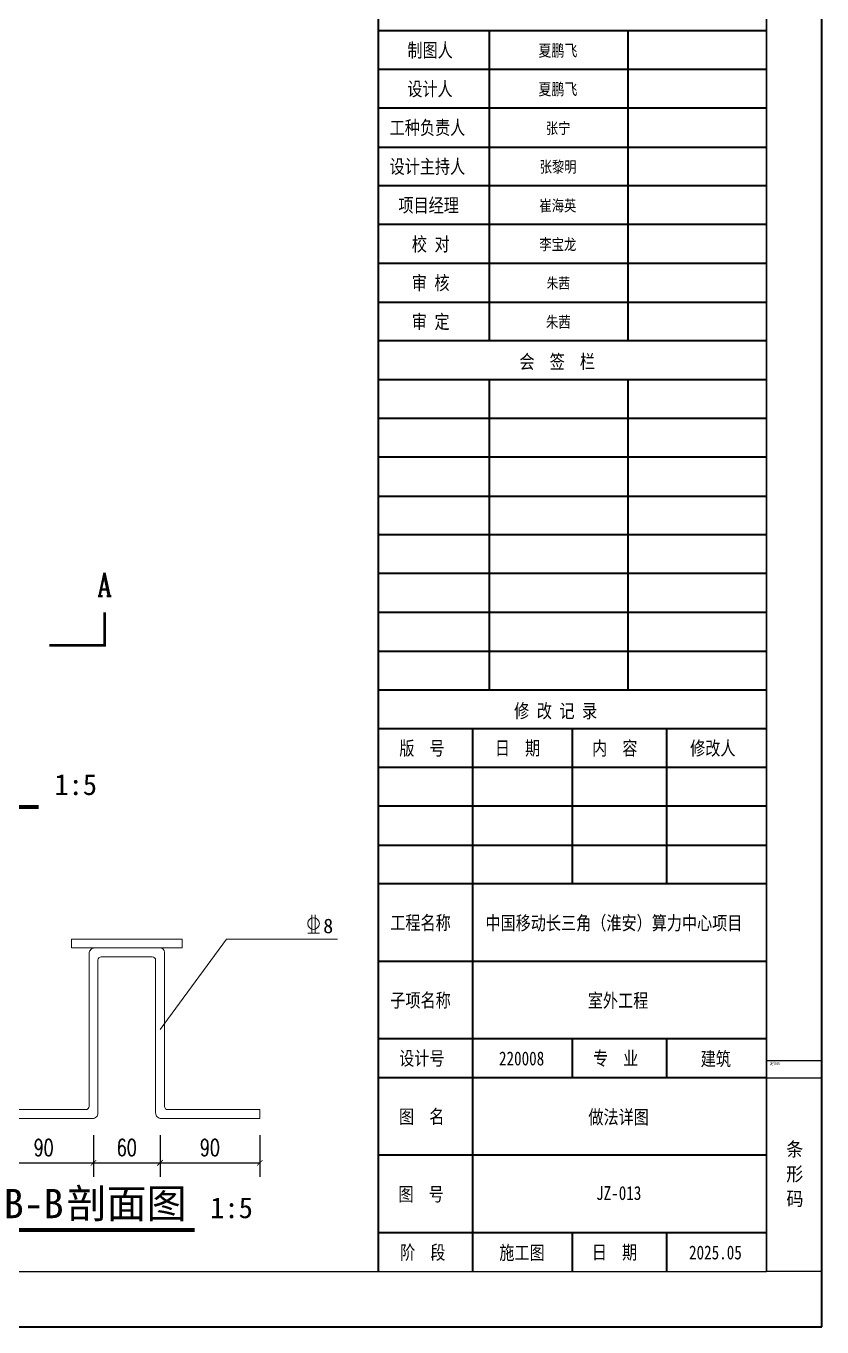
# Model space of a CAD drawing. Header units: millimetres. Extents: x 0 to 16820, y -11520 to 11880.
# Drawn here: x 13948 to 16820, y 0 to 4697 of the extents above; entities that cross this region are included whole.
import ezdxf
from ezdxf.enums import TextEntityAlignment as Align

# ---------------------------------------------------------------- set-up
doc = ezdxf.new("R2010")
doc.units = ezdxf.units.MM
doc.header["$LTSCALE"] = 1000
doc.layers.add('0-LA-连接件', color=6, linetype='Continuous', lineweight=9)
doc.layers.add('DIM_LEAD', color=3, linetype='Continuous', lineweight=13)
for name, color, linetype in [('DIM_SYMB', 3, 'Continuous'), ('PUB_DIM', 3, 'Continuous'), ('图框层', 7, 'Continuous')]:
    doc.layers.add(name, color=color, linetype=linetype)
doc.styles.add('_TCH_DIM_T3', font='SIMPLEX', dxfattribs={"width": 0.705882, "bigfont": 'GBCBIG'})
doc.styles.add('_TCH_LABEL', font='COMPLEX', dxfattribs={"bigfont": 'GBCBIG'})
doc.styles.add('MtXpl_', font='')
doc.styles.get("Standard").update_dxf_attribs({"font": ''})
doc.styles.add('宋体', font='', dxfattribs={"width": 0.8})
doc.styles.get('MtXpl_').set_extended_font_data('SimSun')
doc.styles.get('Standard').set_extended_font_data('SimSun')
doc.styles.get('宋体').set_extended_font_data('SimSun')
doc.dimstyles.new('_TCH_ARCH&&5', dxfattribs={"dimtxt": 14.875, "dimasz": 5, "dimexe": 12.5, "dimexo": 15, "dimgap": 6.3125, "dimtad": 1, "dimdec": 0, "dimzin": 0, "dimdsep": 46, "dimtxsty": '_TCH_DIM_T3', "dimblk": 'ARCHTICK', "dimcen": 0.09, "dimclrt": 7, "dimazin": 2, "dimtfac": 1, "dimtdec": 0, "dimtix": 1, "dimtmove": 2, "dimatfit": 3, "dimfxl": 20, "dimtolj": 1, "dimtzin": 0, "dimarcsym": 0})

# ---------------------------------------------------------------- blocks, each defined once
blk = doc.blocks.new('JYHT-FRAME_NORMAL-7c40bc6b8ebf42d483e23fe8ae0242e0')
at = {"layer": '图框层', "color": 4, "lineweight": 35}
for p, q in [((841, 0), (841, 594)), ((0, 0), (841, 0))]:
    blk.add_line(p, q, dxfattribs=at)
at = {"layer": '图框层', "lineweight": 35}
for p, q in [((761, 10), (761, 584)), ((831, 234), (761, 234)), ((781, 206), (781, 234)), ((806, 206), (806, 234)), ((831, 227), (761, 227)), ((831, 220), (761, 220)), ((761, 213), (831, 213)), ((831, 206), (761, 206)), ((781, 178), (781, 206)), ((806, 178), (806, 206)), ((831, 199), (761, 199)), ((831, 192), (761, 192)), ((761, 185), (831, 185)), ((781, 143), (781, 171)), ((806, 143), (806, 171)), ((831, 164), (761, 164)), ((831, 157), (761, 157)), ((761, 150), (831, 150)), ((831, 143), (761, 143)), ((781, 115), (781, 143)), ((806, 115), (806, 143)), ((831, 136), (761, 136)), ((831, 129), (761, 129)), ((761, 122), (831, 122)), ((831, 80), (761, 80))]:
    blk.add_line(p, q, dxfattribs=at)
at = {"layer": '图框层', "color": 0, "linetype": 'Continuous'}
for p, q in [((831, 10), (831, 584)), ((25, 10), (831, 10))]:
    blk.add_line(p, q, dxfattribs=at)
at = {"layer": '图框层', "color": 0}
blk.add_line((831, 584), (831, 10), dxfattribs=at)
at = {"layer": '图框层', "lineweight": 0}
for p, q in [((781, 234), (781, 206)), ((806, 178), (806, 217.98)), ((781, 206), (781, 178)), ((781, 171), (781, 143)), ((781, 143), (781, 115)), ((831, 10), (831, 45)), ((831, 10), (761, 10)), ((831, 10), (839, 10))]:
    blk.add_line(p, q, dxfattribs=at)
at = {"layer": '图框层', "color": 7, "lineweight": 0}
for p, q in [((831, 213), (831, 178)), ((831, 213), (831, 178)), ((831, 171), (831, 178)), ((831, 171), (831, 143)), ((831, 115), (831, 143)), ((831, 80), (831, 115)), ((831, 45), (831, 80)), ((831, 52), (761, 52)), ((761, 52), (796, 52)), ((831, 52), (761, 52)), ((831, 52), (761, 52)), ((831, 52), (761, 52)), ((831, 45), (831, 10)), ((831, 45), (831, 10)), ((831, 31), (761, 31)), ((831, 17), (761, 17)), ((796, 10), (796, 17)), ((831, 10), (761, 10)), ((761, 10), (831, 10)), ((831, 10), (761, 10)), ((761, 10), (831, 10)), ((778.5, 10), (796, 10)), ((778.5, 10), (796, 10))]:
    blk.add_line(p, q, dxfattribs=at)
at = {"layer": '图框层'}
for p, q in [((806, 185), (806, 192)), ((831, 66), (831, 80)), ((831, 52), (831, 66)), ((841, 48.02), (831, 48.02)), ((831, 48.02), (831, 45)), ((841, 45), (841, 48.02)), ((831, 31), (831, 45)), ((831, 45), (841, 45)), ((831, 10), (831, 45)), ((831, 45), (841, 45)), ((841, 45), (841, 10)), ((831, 17), (831, 31)), ((831, 17), (831, 31)), ((813, 17), (813, 17)), ((831, 10), (831, 17)), ((841, 10), (831, 10)), ((835.47, 10), (835.47, 10)), ((837.91, 10), (837.91, 10))]:
    blk.add_line(p, q, dxfattribs=at)
at = {"layer": '图框层', "color": 7, "lineweight": 35}
for p, q in [((831, 178), (761, 178)), ((831, 171), (761, 171)), ((761, 115), (831, 115)), ((831, 108), (761, 108)), ((778, 80), (778, 108)), ((796, 80), (796, 108)), ((813, 80), (813, 108)), ((831, 101), (761, 101)), ((831, 94), (761, 94)), ((761, 87), (831, 87)), ((778, 45), (778, 80)), ((831, 66), (761, 66)), ((831, 52), (761, 52)), ((796, 45), (796, 52)), ((813, 45), (813, 52)), ((831, 45), (761, 45)), ((778, 10), (778, 45)), ((831, 31), (761, 31)), ((831, 17), (761, 17)), ((796, 10), (796, 17)), ((813, 10), (813, 17))]:
    blk.add_line(p, q, dxfattribs=at)
at = {"layer": '图框层', "color": 7, "linetype": 'Continuous'}
for p, q in [((831, 45), (761, 45)), ((761, 45), (796, 45)), ((831, 45), (761, 45)), ((761, 45), (796, 45)), ((776, 10), (791, 10)), ((776, 10), (791, 10))]:
    blk.add_line(p, q, dxfattribs=at)
at = {"style": '宋体'}
blk.add_attdef('公章', text='', height=2.5, dxfattribs=at).set_placement((795.74, 211.72), align=Align.MIDDLE_CENTER)
at = {"layer": '图框层'}
for s, height, style, width, p in [('制图人', 2.5, '宋体', 0.8, (766.2, 229.22)), ('设计人', 2.5, '宋体', 0.8, (766.18, 222.23)), ('工种负责人', 2.5, '宋体', 0.8, (762.99, 215.25)), ('设计主持人', 2.5, '宋体', 0.8, (762.98, 208.23)), ('项目经理', 2.5, '宋体', 0.8, (764.57, 201.24)), ('校 对', 2.5, '宋体', 0.8, (767, 194.22)), ('审 核', 2.5, '宋体', 0.8, (766.98, 187.22)), ('审 定', 2.5, '宋体', 0.8, (766.99, 180.22)), ('定位45', 0.5, '宋体', 0.8, (831.61, 47.3)), ('条', 2.5, 'MtXpl_', 0.9, (834.56, 30.84)), ('形', 2.5, 'MtXpl_', 0.9, (834.54, 26.37)), ('码', 2.5, 'MtXpl_', 0.9, (834.6, 21.9))]:
    blk.add_text(s, height=height, dxfattribs=dict(at, style=style, width=width)).set_placement(p)
at = {"layer": '图框层', "color": 7, "style": '宋体', "width": 0.8}
for s, p in [('会  签  栏', (786.41, 173)), ('修 改 记 录', (785.45, 109.96)), ('版  号', (764.73, 103.22)), ('日  期', (781.97, 103.24)), ('内  容', (799.52, 103.22)), ('修改人', (817.21, 103.22)), ('工程名称', (763.1, 71.72)), ('子项名称', (763.11, 57.72)), ('设计号', (764.71, 47.24)), ('专  业', (799.69, 47.24)), ('图  名', (764.69, 36.72)), ('图  号', (764.58, 22.73)), ('阶  段', (764.88, 12.21)), ('日  期', (799.47, 12.24))]:
    blk.add_text(s, height=2.5, dxfattribs=at).set_placement(p)
at = {"layer": '图框层', "style": '宋体', "width": 0.8}
for tag, height, p in [('合作设计单位', 3, (796, 528)), ('节能章', 2.5, (795.74, 103.14))]:
    blk.add_attdef(tag, text='', height=height, dxfattribs=at).set_placement(p, align=Align.MIDDLE_CENTER)
at = {"layer": '图框层', "style": '宋体'}
for tag, p in [('接口确认章', (794.47, 491.41)), ('竣工图章', (794.47, 491.41)), ('造价咨询章', (795.43, 445.09)), ('出图章', (795.43, 445.09)), ('提交图纸章', (788.66, 395.82)), ('报审章', (788.66, 394.32)), ('规划报审章', (788.66, 338.77)), ('制图人', (793.5, 230.46)), ('设计人', (793.5, 223.48)), ('专业负责人', (793.5, 216.44)), ('设计主持人', (793.5, 209.46)), ('项目经理', (793.5, 202.45)), ('校对', (793.5, 195.46)), ('审核', (793.5, 188.46)), ('审定', (793.5, 181.44)), ('工程名称', (804.5, 72.96)), ('子项名称', (804.5, 58.96)), ('设计号', (787, 48.48)), ('专业', (822, 48.44)), ('图名', (804.5, 37.94)), ('图号', (804.5, 23.99)), ('阶段', (787, 13.46)), ('日期', (822, 13.45))]:
    blk.add_attdef(tag, text='', height=2.5, dxfattribs=at).set_placement(p, align=Align.MIDDLE_CENTER)
for tag, p in [('版号1', (769.51, 97.5)), ('版号1日期', (787.01, 97.5)), ('版号1内容', (804.46, 97.5)), ('版号1修改人', (822.01, 97.5)), ('版号2', (769.51, 90.5)), ('版号2日期', (787.01, 90.5)), ('版号2内容', (804.46, 90.5)), ('版号2修改人', (822.01, 90.5)), ('版号3', (769.51, 83.5)), ('版号3日期', (787.01, 83.5)), ('版号3内容', (804.46, 83.5)), ('版号3修改人', (822.01, 83.5))]:
    blk.add_attdef(tag, text='', height=2.5, dxfattribs=at).set_placement(p, align=Align.MIDDLE)
blk = doc.blocks.new('_ArchTick')
at = {"color": 0, "linetype": 'ByBlock', "const_width": 0.15}
blk.add_lwpolyline([(-0.5, -0.5), (0.5, 0.5)], dxfattribs=at)
blk = doc.blocks.new('*D564')
at = {"layer": 'Defpoints', "color": 0, "transparency": 16777216}
for p in [(680, -242), (770, -242), (770, -282)]:
    blk.add_point(p, dxfattribs=at)
at = {"layer": 'PUB_DIM', "color": 0, "lineweight": -2, "transparency": 16777216}
for p, q in [((680, -257), (680, -294.5)), ((770, -257), (770, -294.5)), ((680, -282), (770, -282))]:
    blk.add_line(p, q, dxfattribs=at)
at = {"layer": 'PUB_DIM', "color": 0, "lineweight": -2, "transparency": 16777216, "xscale": 5, "yscale": 5, "zscale": 5}
for p, rotation in [((680, -282), 179.9901265994353), ((770, -282), 359.9901265994354)]:
    blk.add_blockref('_ArchTick', p, dxfattribs=dict(at, rotation=rotation))
at = {"layer": 'PUB_DIM', "color": 7, "transparency": 16777216, "insert": (725, -268.2), "char_height": 14.88, "attachment_point": 5, "rotation": 359.9901, "style": '_TCH_DIM_T3'}
blk.add_mtext('\\A1;90', dxfattribs=at)
blk = doc.blocks.new('*D565')
at = {"layer": 'Defpoints', "color": 0, "transparency": 16777216}
for p in [(770, -242), (830, -242), (830, -282)]:
    blk.add_point(p, dxfattribs=at)
at = {"layer": 'PUB_DIM', "color": 0, "lineweight": -2, "transparency": 16777216}
for p, q in [((770, -257), (770, -294.5)), ((830, -257), (830, -294.5)), ((770, -282), (830, -282))]:
    blk.add_line(p, q, dxfattribs=at)
at = {"layer": 'PUB_DIM', "color": 0, "lineweight": -2, "transparency": 16777216, "xscale": 5, "yscale": 5, "zscale": 5}
for p, rotation in [((770, -282), 179.9901265994353), ((830, -282), 359.9901265994354)]:
    blk.add_blockref('_ArchTick', p, dxfattribs=dict(at, rotation=rotation))
at = {"layer": 'PUB_DIM', "color": 7, "transparency": 16777216, "insert": (800, -268.2), "char_height": 14.88, "attachment_point": 5, "rotation": 359.9901, "style": '_TCH_DIM_T3'}
blk.add_mtext('\\A1;60', dxfattribs=at)
blk = doc.blocks.new('*D566')
at = {"layer": 'Defpoints', "color": 0, "transparency": 16777216}
for p in [(830, -242), (920, -242), (920, -282)]:
    blk.add_point(p, dxfattribs=at)
at = {"layer": 'PUB_DIM', "color": 0, "lineweight": -2, "transparency": 16777216}
for p, q in [((830, -257), (830, -294.5)), ((920, -257), (920, -294.5)), ((830, -282), (920, -282))]:
    blk.add_line(p, q, dxfattribs=at)
at = {"layer": 'PUB_DIM', "color": 0, "lineweight": -2, "transparency": 16777216, "xscale": 5, "yscale": 5, "zscale": 5}
for p, rotation in [((830, -282), 179.9901265994353), ((920, -282), 359.9901265994354)]:
    blk.add_blockref('_ArchTick', p, dxfattribs=dict(at, rotation=rotation))
at = {"layer": 'PUB_DIM', "color": 7, "transparency": 16777216, "insert": (875, -268.2), "char_height": 14.88, "attachment_point": 5, "rotation": 359.9901, "style": '_TCH_DIM_T3'}
blk.add_mtext('\\A1;90', dxfattribs=at)
blk = doc.blocks.new('ASDFASDF')
at = {"layer": '0-LA-连接件'}
blk.add_lwpolyline([(750, -80), (850, -80), (850, -88), (750, -88)], close=True, dxfattribs=at)
at = {"layer": '0-LA-连接件', "ltscale": 0.02}
for points in [[(834, -92), (834, -231, 0.4142135624), (837, -234), (920, -234), (920, -242), (831, -242, -0.4142135624), (826, -237), (826, -99, 0.4142135624), (823, -96), (777, -96, 0.4142135624), (774, -99), (774, -236.95864, -0.4142135624), (769, -241.95864), (680, -241.95864), (680, -233.95864), (763, -233.95864, 0.4142135624), (766, -230.95864), (766, -93, -0.4142135624), (771, -88), (850, -88)], [(834, -92), (834, -231, 0.4142135624), (837, -234), (920, -234), (920, -242), (831, -242, -0.4142135624), (826, -237), (826, -99, 0.4142135624), (823, -96), (777, -96, 0.4142135624), (774, -99), (774, -234)]]:
    blk.add_lwpolyline(points, format="xyb", dxfattribs=at)
at = {"layer": '0-LA-连接件'}
blk.add_arc((830, -92), 4, 0, 90, dxfattribs=at)
at = {"layer": 'DIM_LEAD', "color": 7}
for p, q in [((966.89335, -58.125), (966.89335, -74.75)), ((970.04335, -58.125), (970.04335, -74.75)), ((963.21835, -74.75), (973.71835, -74.75))]:
    blk.add_line(p, q, dxfattribs=at)
at = {"layer": 'DIM_LEAD'}
for p, q in [((830, -161.5), (890, -80)), ((890, -80), (990, -80))]:
    blk.add_line(p, q, dxfattribs=at)
at = {"layer": 'DIM_LEAD', "color": 7}
blk.add_circle((968.46835, -66), 5.25, dxfattribs=at)
at = {"layer": 'DIM_SYMB'}
for points, const_width in [([(780, 215), (780, 185), (730, 185)], 2.5), ([(529.61603, 39.16034), (720.62447, 39.16034)], 3.5), ([(688.99367, -342.65062), (861.24684, -342.65062)], 3.5)]:
    blk.add_lwpolyline(points, dxfattribs=dict(at, const_width=const_width))
at = {"layer": 'DIM_LEAD', "color": 7}
blk.add_text('8', height=13.2173, dxfattribs=at).set_placement((977.21835, -74.75))
at = {"layer": 'DIM_SYMB', "color": 7, "style": '_TCH_LABEL', "width": 0.705882}
blk.add_text('A', height=21.25, dxfattribs=at).set_placement((773.57143, 229.375))
at = {"layer": 'DIM_SYMB', "color": 7}
for s, height, p in [('1:5', 18.881857, (734.62447, 50)), ('剖面图', 26.434599, (745.70253, -331.95864)), ('B-B', 26.434599, (688.99367, -331.95864)), ('1:5', 18.881857, (875.24684, -331.95864))]:
    blk.add_text(s, height=height, dxfattribs=at).set_placement(p)
at = {"layer": 'PUB_DIM'}
for p1, p2, picture, middle in [((680, -241.95864), (770, -241.97415), '*D564', (724.99548, -268.2164)), ((770, -241.97415), (830, -241.98449), '*D565', (799.99548, -268.22932)), ((830, -241.98449), (920, -242), '*D566', (874.99548, -268.24224))]:
    dim = blk.add_aligned_dim(p1=p1, p2=p2, distance=-40, dimstyle='_TCH_ARCH&&5', dxfattribs=at)
    dim.commit()
    dim.dimension.update_dxf_attribs({"geometry": picture, "text_midpoint": middle})

msp = doc.modelspace()

# ---------------------------------------------------------------- block references
ref = msp.add_blockref('JYHT-FRAME_NORMAL-7c40bc6b8ebf42d483e23fe8ae0242e0', (0.03683, -0.00255), dxfattribs=dict(xscale=20, yscale=20, zscale=20))
ref.add_attrib('阶段_001', '施工图', (15655.65545, 243.31044), dxfattribs={"layer": '图框层', "height": 50, "style": '宋体', "width": 0.8})
ref.add_attrib('日期_001', '2025.05', (16340.23646, 244.00208), dxfattribs={"layer": '图框层', "height": 50, "style": '宋体', "width": 0.8})
ref.add_attrib('设计号_001', '220008', (15654.4264, 944.5738), dxfattribs={"layer": '图框层', "height": 50, "style": '宋体', "width": 0.8})
ref.add_attrib('专业_001', '建筑', (16382.47109, 943.16119), dxfattribs={"layer": '图框层', "height": 50, "style": '宋体', "width": 0.8})
ref.add_attrib('审定_001', '朱茜', (15824.07842, 3607.92343), dxfattribs={"layer": '图框层', "height": 40.725313, "style": '宋体', "width": 0.8})
ref.add_attrib('审核_001', '朱茜', (15826.37633, 3749.25572), dxfattribs={"layer": '图框层', "height": 38.689047, "style": '宋体', "width": 0.8})
ref.add_attrib('校对_001', '李宝龙', (15800.05276, 3888.09539), dxfattribs={"layer": '图框层', "height": 40.725313, "style": '宋体', "width": 0.8})
ref.add_attrib('项目经理_001', '崔海英', (15800.14377, 4028.18005), dxfattribs={"layer": '图框层', "height": 40.725313, "style": '宋体', "width": 0.8})
ref.add_attrib('设计主持人_001', '张黎明', (15801.23584, 4168.32291), dxfattribs={"layer": '图框层', "height": 40.725313, "style": '宋体', "width": 0.8})
ref.add_attrib('专业负责人_001', '张宁', (15823.8054, 4307.66682), dxfattribs={"layer": '图框层', "height": 40.725313, "style": '宋体', "width": 0.8})
ref.add_attrib('设计人_001', '夏鹏飞', (15796.94418, 4447.53606), dxfattribs={"layer": '图框层', "height": 42.86875, "style": '宋体', "width": 0.8})
ref.add_attrib('制图人_001', '夏鹏飞', (15796.94418, 4587.10749), dxfattribs={"layer": '图框层', "height": 42.86875, "style": '宋体', "width": 0.8})
ref.add_attrib('工程名称_001', '中国移动长三角（淮安）算力中心项目', (15605.4557, 1433.44198), dxfattribs={"layer": '图框层', "height": 50, "style": '宋体', "width": 0.8})
ref.add_attrib('子项名称_001', '室外工程', (15975.06464, 1153.58164), dxfattribs={"layer": '图框层', "height": 50, "style": '宋体', "width": 0.8})
ref.add_attrib('图名_001', '做法详图', (15976.96408, 732.87374), dxfattribs={"layer": '图框层', "height": 50, "style": '宋体', "width": 0.8})
ref.add_attrib('图号_001', 'JZ-013', (16005.00878, 458.62235), dxfattribs={"layer": '图框层', "height": 50, "style": '宋体', "width": 0.8})
at = {"xscale": 4, "yscale": 4, "zscale": 4}
msp.add_blockref('ASDFASDF', (11111.19221, 1720.59994), dxfattribs=at)

doc.saveas('drawing.dxf')
